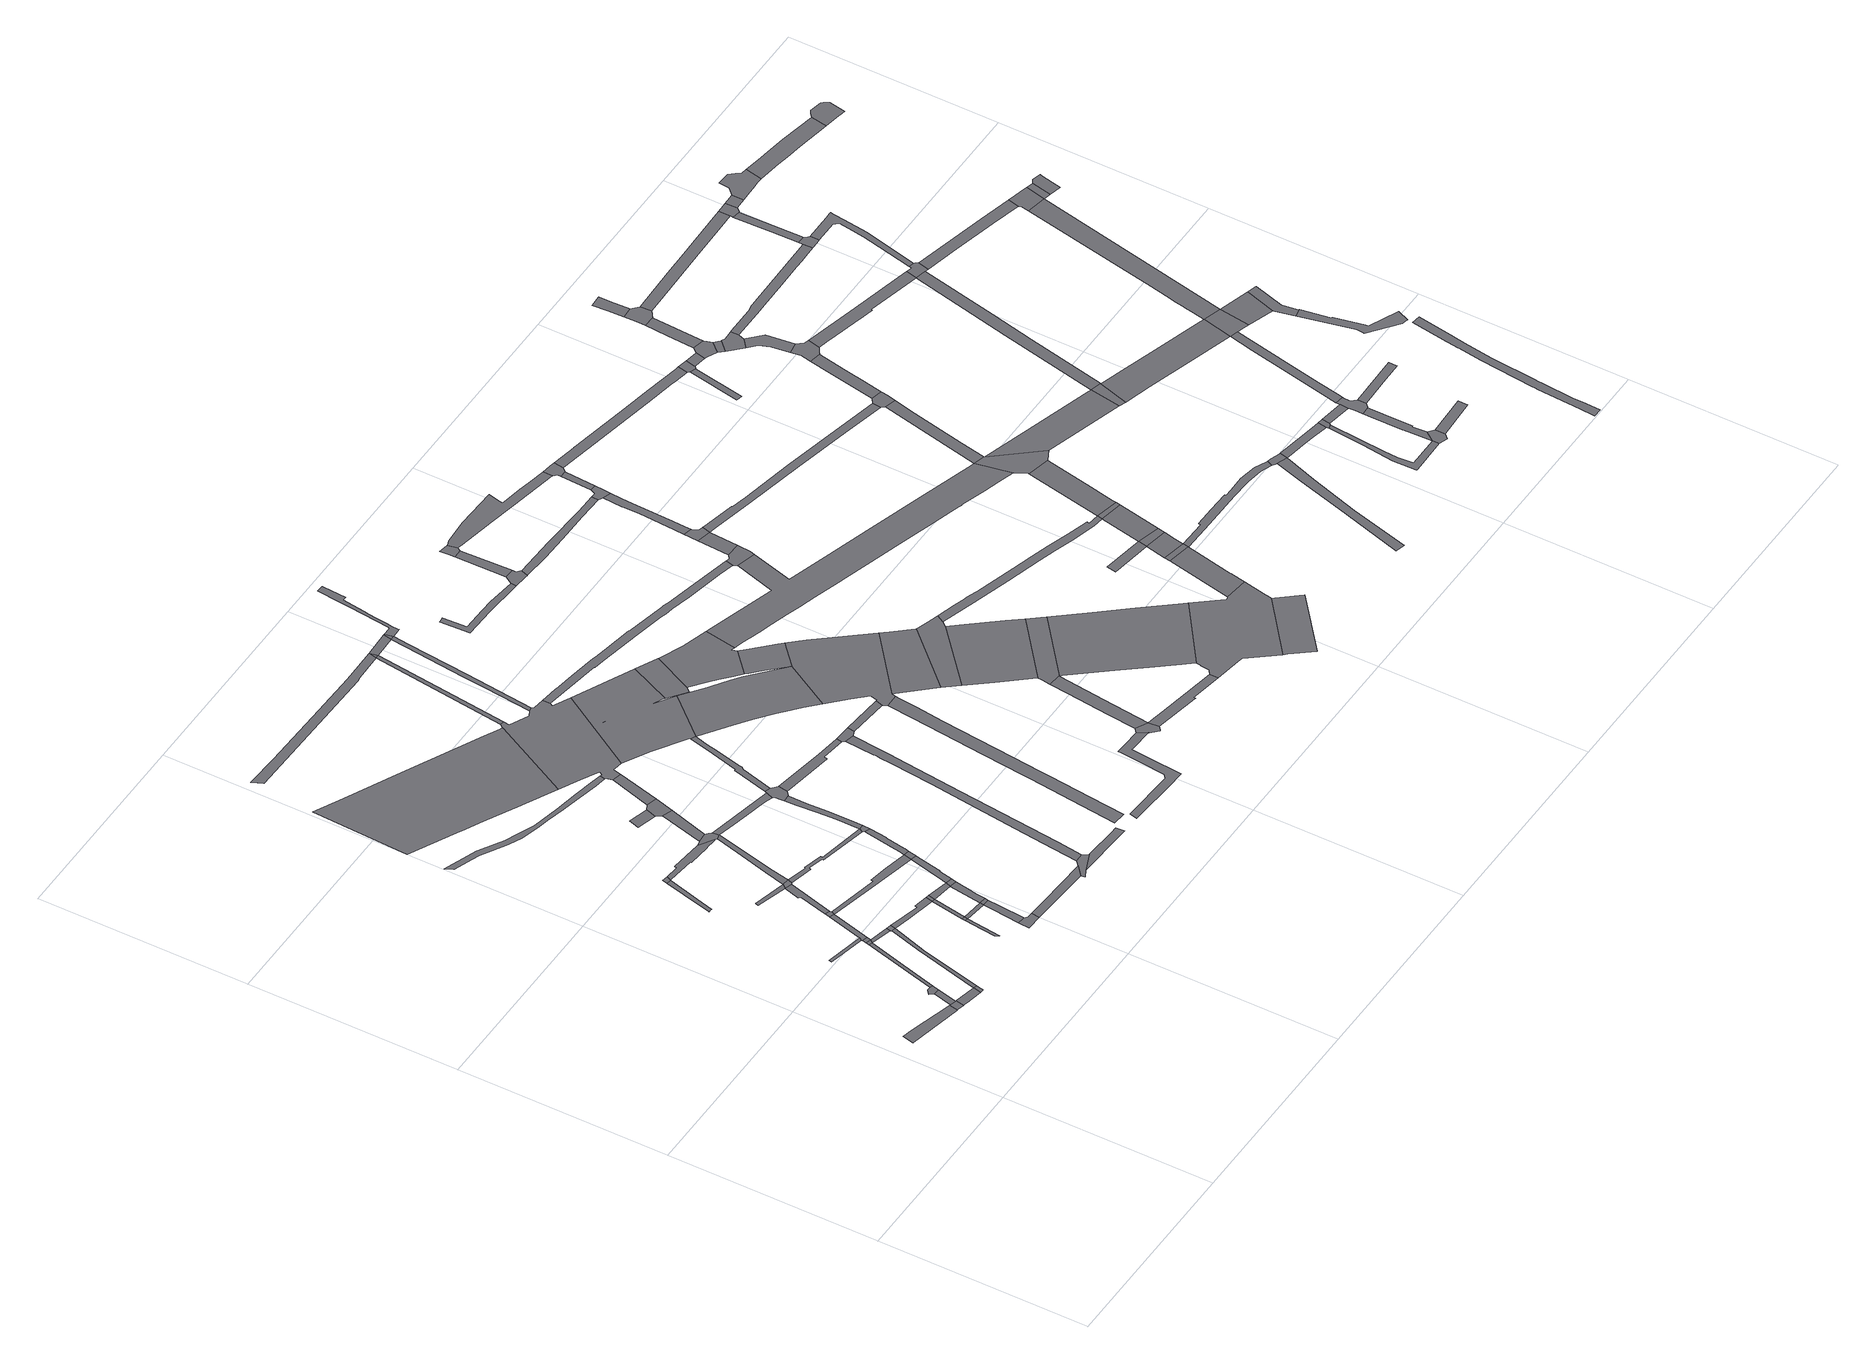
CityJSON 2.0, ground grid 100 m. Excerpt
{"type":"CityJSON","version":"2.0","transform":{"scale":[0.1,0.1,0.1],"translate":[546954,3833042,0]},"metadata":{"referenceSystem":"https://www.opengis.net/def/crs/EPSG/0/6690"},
"CityObjects":{
"road1":{"type":"Road","attributes":{"RoadStructureAttribute.sectionType":"1"},"geometry":[{"type":"MultiSurface","lod":"1","boundaries":[[[0,1,2,3,4,5,6]]]}]},
"road2":{"type":"Road","geometry":[{"type":"MultiSurface","lod":"1","boundaries":[[[6,5,7,8,9,10,11]]]}]},
"road3":{"type":"Road","attributes":{"RoadStructureAttribute.sectionType":"1"},"geometry":[{"type":"MultiSurface","lod":"1","boundaries":[[[12,13,11,10,14]]]}]},
"road4":{"type":"Road","geometry":[{"type":"MultiSurface","lod":"1","boundaries":[[[15,16,12,14,17,18]]]}]},
"road5":{"type":"Road","attributes":{"RoadStructureAttribute.sectionType":"1"},"geometry":[{"type":"MultiSurface","lod":"1","boundaries":[[[19,8,7,20,21,22,23]]]}]},
"road6":{"type":"Road","geometry":[{"type":"MultiSurface","lod":"1","boundaries":[[[23,22,24,25]]]}]},
"road7":{"type":"Road","attributes":{"RoadStructureAttribute.sectionType":"1"},"geometry":[{"type":"MultiSurface","lod":"1","boundaries":[[[26,27,18,17,28,29]]]}]},
"road8":{"type":"Road","geometry":[{"type":"MultiSurface","lod":"1","boundaries":[[[30,31,32,33,34]]]}]},
"road9":{"type":"Road","attributes":{"RoadStructureAttribute.sectionType":"1"},"geometry":[{"type":"MultiSurface","lod":"1","boundaries":[[[35,36,23,25,37,38]]]}]},
"road10":{"type":"Road","geometry":[{"type":"MultiSurface","lod":"1","boundaries":[[[39,26,29,40]]]}]},
"road11":{"type":"Road","geometry":[{"type":"MultiSurface","lod":"1","boundaries":[[[41,42,39,40,43]]]}]},
"road12":{"type":"Road","attributes":{"RoadStructureAttribute.sectionType":"1"},"geometry":[{"type":"MultiSurface","lod":"1","boundaries":[[[40,29,44,45]]]}]},
"road13":{"type":"Road","attributes":{"RoadStructureAttribute.sectionType":"1"},"geometry":[{"type":"MultiSurface","lod":"1","boundaries":[[[46,34,33,42,41,43,47,48]]]}]},
"road14":{"type":"Road","geometry":[{"type":"MultiSurface","lod":"1","boundaries":[[[49,50,51,52,53,54,55,56]]]}]},
"road15":{"type":"Road","geometry":[{"type":"MultiSurface","lod":"1","boundaries":[[[45,44,35,38,57]]]}]},
"road16":{"type":"Road","geometry":[{"type":"MultiSurface","lod":"1","boundaries":[[[58,46,48,59,60]]]}]},
"road17":{"type":"Road","geometry":[{"type":"MultiSurface","lod":"1","boundaries":[[[61,49,56,62]]]}]},
"road18":{"type":"Road","geometry":[{"type":"MultiSurface","lod":"1","boundaries":[[[63,64,65,66,67]]]}]},
"road19":{"type":"Road","attributes":{"RoadStructureAttribute.sectionType":"1"},"geometry":[{"type":"MultiSurface","lod":"1","boundaries":[[[66,68,69,58,60,70]]]}]},
"road20":{"type":"Road","geometry":[{"type":"MultiSurface","lod":"1","boundaries":[[[71,72,73,74,75,76]]]}]},
"road21":{"type":"Road","attributes":{"RoadStructureAttribute.sectionType":"1"},"geometry":[{"type":"MultiSurface","lod":"1","boundaries":[[[77,78,57,38,79,80,81]]]}]},
"road22":{"type":"Road","geometry":[{"type":"MultiSurface","lod":"1","boundaries":[[[82,71,76,83]]]}]},
"road23":{"type":"Road","geometry":[{"type":"MultiSurface","lod":"1","boundaries":[[[67,66,70,84,85]]]}]},
"road24":{"type":"Road","attributes":{"RoadStructureAttribute.sectionType":"1"},"geometry":[{"type":"MultiSurface","lod":"1","boundaries":[[[80,82,83,86,87]]]}]},
"road25":{"type":"Road","attributes":{"RoadStructureAttribute.sectionType":"1"},"geometry":[{"type":"MultiSurface","lod":"1","boundaries":[[[83,76,88,89]]]}]},
"road26":{"type":"Road","geometry":[{"type":"MultiSurface","lod":"1","boundaries":[[[90,91,92,93,94,95,96,97,98,99]]]}]},
"road27":{"type":"Road","attributes":{"RoadStructureAttribute.sectionType":"1"},"geometry":[{"type":"MultiSurface","lod":"1","boundaries":[[[100,101,62,56,102,103,104,105,106,107,108,109,110,111]]]}]},
"road28":{"type":"Road","attributes":{"RoadStructureAttribute.sectionType":"1"},"geometry":[{"type":"MultiSurface","lod":"1","boundaries":[[[88,112,113,90,99,114,115]]]}]},
"road29":{"type":"Road","geometry":[{"type":"MultiSurface","lod":"1","boundaries":[[[81,80,87,116]]]}]},
"road30":{"type":"Road","attributes":{"RoadStructureAttribute.sectionType":"1"},"geometry":[{"type":"MultiSurface","lod":"1","boundaries":[[[117,118,119,59,48,120,121,122]]]}]},
"road31":{"type":"Road","attributes":{"RoadStructureAttribute.sectionType":"1"},"geometry":[{"type":"MultiSurface","lod":"1","boundaries":[[[123,124,125,126,127,128,129,130,131,132,133,134,135,136,137,138,139,140,141,142,143,144]]]}]},
"road32":{"type":"Road","geometry":[{"type":"MultiSurface","lod":"1","boundaries":[[[89,88,115,145]]]}]},
"road33":{"type":"Road","attributes":{"RoadStructureAttribute.sectionType":"1"},"geometry":[{"type":"MultiSurface","lod":"1","boundaries":[[[146,147,148,149,150,151,67,85]]]}]},
"road34":{"type":"Road","attributes":{"RoadStructureAttribute.sectionType":"1"},"geometry":[{"type":"MultiSurface","lod":"1","boundaries":[[[116,87,152,153]]]}]},
"road35":{"type":"Road","attributes":{"RoadStructureAttribute.sectionType":"1"},"geometry":[{"type":"MultiSurface","lod":"1","boundaries":[[[152,89,145,154,155,156]]]}]},
"road36":{"type":"Road","geometry":[{"type":"MultiSurface","lod":"1","boundaries":[[[153,152,156,157]]]}]},
"road37":{"type":"Road","geometry":[{"type":"MultiSurface","lod":"1","boundaries":[[[158,159,160,161,111,110,162,163,149,148,164]]]}]},
"road38":{"type":"Road","attributes":{"RoadStructureAttribute.sectionType":"1"},"geometry":[{"type":"MultiSurface","lod":"1","boundaries":[[[165,166,167,168,85,84,169,170,171,172,173,174]]]}]},
"road39":{"type":"Road","geometry":[{"type":"MultiSurface","lod":"1","boundaries":[[[175,176,177,178,179,180,181,182,183,184,185,186,187,188,189]]]}]},
"road40":{"type":"Road","attributes":{"RoadStructureAttribute.sectionType":"1"},"geometry":[{"type":"MultiSurface","lod":"1","boundaries":[[[190,94,93,191,192,193,194]]]}]},
"road41":{"type":"Road","attributes":{"RoadStructureAttribute.sectionType":"1"},"geometry":[{"type":"MultiSurface","lod":"1","boundaries":[[[121,195,196,197,153,157,198,199,200,201]]]}]},
"road42":{"type":"Road","geometry":[{"type":"MultiSurface","lod":"1","boundaries":[[[202,203,204,205,206]]]}]},
"road43":{"type":"Road","attributes":{"RoadStructureAttribute.sectionType":"1"},"geometry":[{"type":"MultiSurface","lod":"1","boundaries":[[[207,160,159,208]]]}]},
"road44":{"type":"Road","geometry":[{"type":"MultiSurface","lod":"1","boundaries":[[[122,121,201,209]]]}]},
"road45":{"type":"Road","geometry":[{"type":"MultiSurface","lod":"1","boundaries":[[[210,206,205,207,208,211]]]}]},
"road46":{"type":"Road","attributes":{"RoadStructureAttribute.sectionType":"1"},"geometry":[{"type":"MultiSurface","lod":"1","boundaries":[[[212,213,214,215,216,122,209,217,218,219,220,221]]]}]},
"road47":{"type":"Road","attributes":{"RoadStructureAttribute.sectionType":"1"},"geometry":[{"type":"MultiSurface","lod":"1","boundaries":[[[222,164,148,223,224,225,226,227,228]]]}]},
"road48":{"type":"Road","geometry":[{"type":"MultiSurface","lod":"1","boundaries":[[[229,210,211,230,231]]]}]},
"road49":{"type":"Road","geometry":[{"type":"MultiSurface","lod":"1","boundaries":[[[232,233,174,173,212,221]]]}]},
"road50":{"type":"Road","geometry":[{"type":"MultiSurface","lod":"1","boundaries":[[[234,235,194,193,236,237,238,239]]]}]},
"road51":{"type":"Road","attributes":{"RoadStructureAttribute.sectionType":"1"},"geometry":[{"type":"MultiSurface","lod":"1","boundaries":[[[240,241,242,243,244,245,246,247,248,249,233,232]]]}]},
"road52":{"type":"Road","attributes":{"RoadStructureAttribute.sectionType":"1"},"geometry":[{"type":"MultiSurface","lod":"1","boundaries":[[[250,251,252,253,254,255,256,257,258,259,260,261,262]]]}]},
"road53":{"type":"Road","attributes":{"RoadStructureAttribute.sectionType":"1"},"geometry":[{"type":"MultiSurface","lod":"1","boundaries":[[[263,264,239,238,265,266,267]]]}]},
"road54":{"type":"Road","geometry":[{"type":"MultiSurface","lod":"1","boundaries":[[[268,228,227,269,270,245,244,271,272,273]]]}]},
"road55":{"type":"Road","geometry":[{"type":"MultiSurface","lod":"1","boundaries":[[[274,189,188,275,276,277,144,143,278,229,231,279,280,281,282,283,284,285,286,287,288,289,290,291,292,293,294]]]}]},
"road56":{"type":"Road","attributes":{"RoadStructureAttribute.sectionType":"1"},"geometry":[{"type":"MultiSurface","lod":"1","boundaries":[[[295,296,297,298,299,268,273,300,301,302,303,304,305]]]}]},
"road57":{"type":"Road","attributes":{"RoadStructureAttribute.sectionType":"1"},"geometry":[{"type":"MultiSurface","lod":"1","boundaries":[[[306,307,308,309,310,311,312,313,314,315,316,235,234,317,318,319,320,321,322,323]]]}]},
"road58":{"type":"Road","attributes":{"RoadStructureAttribute.sectionType":"1"},"geometry":[{"type":"MultiSurface","lod":"1","boundaries":[[[324,272,271,325,326,327,328]]]}]},
"road59":{"type":"Road","attributes":{"RoadStructureAttribute.sectionType":"1"},"geometry":[{"type":"MultiSurface","lod":"1","boundaries":[[[329,261,274,294]]]}]},
"road60":{"type":"Road","geometry":[{"type":"MultiSurface","lod":"1","boundaries":[[[330,331,295,305,332,333,334,335,336,283,282],[337,338,339]]]}]},
"road61":{"type":"Road","attributes":{"RoadStructureAttribute.sectionType":"1"},"geometry":[{"type":"MultiSurface","lod":"1","boundaries":[[[340,341,342,343,344,345,346,347,291,290]]]}]},
"road62":{"type":"Road","geometry":[{"type":"MultiSurface","lod":"1","boundaries":[[[262,261,329]]]}]},
"road63":{"type":"Road","geometry":[{"type":"MultiSurface","lod":"1","boundaries":[[[328,327,348,349,306,323,350,351,352]]]}]},
"road64":{"type":"Road","attributes":{"RoadStructureAttribute.sectionType":"1"},"geometry":[{"type":"MultiSurface","lod":"1","boundaries":[[[353,354,355,356,357,358,359,360,361,362,363,364,365,366,367,368,369,370,371]]]}]},
"road65":{"type":"Road","attributes":{"RoadStructureAttribute.sectionType":"1"},"geometry":[{"type":"MultiSurface","lod":"1","boundaries":[[[372,262,329,344]]]}]},
"road66":{"type":"Road","attributes":{"RoadStructureAttribute.sectionType":"1"},"geometry":[{"type":"MultiSurface","lod":"1","boundaries":[[[373,374,375,376,377,378,379,380,381,382,383,384,385,386,387,388,389,390,391,392,393,394]]]}]},
"road67":{"type":"Road","geometry":[{"type":"MultiSurface","lod":"1","boundaries":[[[395,396,397,398,399,400,401,332,305,402,403,404,405,406,407,408,409,410]]]}]},
"road68":{"type":"Road","geometry":[{"type":"MultiSurface","lod":"1","boundaries":[[[411,372,344,343]]]}]},
"road69":{"type":"Road","geometry":[{"type":"MultiSurface","lod":"1","boundaries":[[[352,351,412,413]]]}]},
"road70":{"type":"Road","attributes":{"RoadStructureAttribute.sectionType":"1"},"geometry":[{"type":"MultiSurface","lod":"1","boundaries":[[[336,335,414,415,416]]]}]},
"road71":{"type":"Road","attributes":{"RoadStructureAttribute.sectionType":"1"},"geometry":[{"type":"MultiSurface","lod":"1","boundaries":[[[417,418,419,420,421,422,411,343,423,424,425,426,427,428,429,430,431,432,433,434,435,436,437]]]}]},
"road72":{"type":"Road","geometry":[{"type":"MultiSurface","lod":"1","boundaries":[[[438,439,416,415,440,441,442,443,444,445,446,447]]]}]},
"road73":{"type":"Road","geometry":[{"type":"MultiSurface","lod":"1","boundaries":[[[448,394,393,449,450,451,452,453]]]}]},
"road74":{"type":"Road","attributes":{"RoadStructureAttribute.sectionType":"1"},"geometry":[{"type":"MultiSurface","lod":"1","boundaries":[[[454,455,444,443,456,457,458,459,460,461,462,463,464,465]]]}]},
"road75":{"type":"Road","attributes":{"RoadStructureAttribute.sectionType":"1"},"geometry":[{"type":"MultiSurface","lod":"1","boundaries":[[[466,467,468,469,470,471,472,473,474,475,476,477,478,479,480,481,287,286,482,483,484,485,486,487,488,489,490,491,492]]]}]},
"road76":{"type":"Road","attributes":{"RoadStructureAttribute.sectionType":"1"},"geometry":[{"type":"MultiSurface","lod":"1","boundaries":[[[493,494,495,496,497,498,499,500,501,502]]]}]},
"road77":{"type":"Road","geometry":[{"type":"MultiSurface","lod":"1","boundaries":[[[503,504,465,464,463,462,505,410,409,506,507,508,509,510,413,412,511,512,362,361,513,514]]]}]},
"road78":{"type":"Road","attributes":{"RoadStructureAttribute.sectionType":"1"},"geometry":[{"type":"MultiSurface","lod":"1","boundaries":[[[515,516,517,448,453,518,519,520]]]}]},
"road79":{"type":"Road","attributes":{"RoadStructureAttribute.sectionType":"1"},"geometry":[{"type":"MultiSurface","lod":"1","boundaries":[[[521,514,513,522,523,524]]]}]},
"road80":{"type":"Road","attributes":{"RoadStructureAttribute.sectionType":"1"},"geometry":[{"type":"MultiSurface","lod":"1","boundaries":[[[525,526,527,528,453,452,529,530,531,532,533,534]]]}]},
"road81":{"type":"Road","geometry":[{"type":"MultiSurface","lod":"1","boundaries":[[[535,536,524,523,537,538,539,540,541,542]]]}]},
"road82":{"type":"Road","geometry":[{"type":"MultiSurface","lod":"1","boundaries":[[[543,544,502,501,545,546,547,548,549,550,551,552,553]]]}]},
"road83":{"type":"Road","attributes":{"RoadStructureAttribute.sectionType":"1"},"geometry":[{"type":"MultiSurface","lod":"1","boundaries":[[[554,555,538,537,556,557,558]]]}]},
"road84":{"type":"Road","attributes":{"RoadStructureAttribute.sectionType":"1"},"geometry":[{"type":"MultiSurface","lod":"1","boundaries":[[[559,560,543,553]]]}]},
"road85":{"type":"Road","geometry":[{"type":"MultiSurface","lod":"1","boundaries":[[[561,562,563,560,559,564,565]]]}]},
"road86":{"type":"Road","geometry":[{"type":"MultiSurface","lod":"1","boundaries":[[[558,557,566,515,520,567]]]}]},
"road87":{"type":"Road","geometry":[{"type":"MultiSurface","lod":"1","boundaries":[[[568,569,570,571,567,520,572,573,574,575,576,577,578,579]]]}]},
"road88":{"type":"Road","attributes":{"RoadStructureAttribute.sectionType":"1"},"geometry":[{"type":"MultiSurface","lod":"1","boundaries":[[[580,581,550,549,582,583,584,585,586]]]}]},
"road89":{"type":"Road","geometry":[{"type":"MultiSurface","lod":"1","boundaries":[[[587,588,492,491,589,590,591,592]]]}]},
"road90":{"type":"Road","attributes":{"RoadStructureAttribute.sectionType":"1"},"geometry":[{"type":"MultiSurface","lod":"1","boundaries":[[[593,594,595,596,597,598,599,600,601,602,565,564,603,604,605,606,607,608,609]]]}]},
"road91":{"type":"Road","attributes":{"RoadStructureAttribute.sectionType":"1"},"geometry":[{"type":"MultiSurface","lod":"1","boundaries":[[[610,587,592,611]]]}]},
"road92":{"type":"Road","geometry":[{"type":"MultiSurface","lod":"1","boundaries":[[[612,613,614,579,578,615,616,617,534,533,618,619,620,621,622,623,624,625]]]}]},
"road93":{"type":"Road","geometry":[{"type":"MultiSurface","lod":"1","boundaries":[[[626,627,610,611,628,629,630,631]]]}]},
"road94":{"type":"Road","attributes":{"RoadStructureAttribute.sectionType":"1"},"geometry":[{"type":"MultiSurface","lod":"1","boundaries":[[[589,632,633,634,447,446,635,636,637,638,639,640,641,642,643,644,645,646,647,648,649,650,651,652,653,654,655,656,657,658,659,660,661,662,590]]]}]},
"road95":{"type":"Road","attributes":{"RoadStructureAttribute.sectionType":"1"},"geometry":[{"type":"MultiSurface","lod":"1","boundaries":[[[663,621,620,664,665,666]]]}]},
"road96":{"type":"Road","attributes":{"RoadStructureAttribute.sectionType":"1"},"geometry":[{"type":"MultiSurface","lod":"1","boundaries":[[[667,668,669,670,671,672,626,631,673,674,675,676,677]]]}]},
"road97":{"type":"Road","attributes":{"RoadStructureAttribute.sectionType":"1"},"geometry":[{"type":"MultiSurface","lod":"1","boundaries":[[[678,679,680,681,682,683,684,685,686,687,688,542,541,689,690,691,692,693,694,695,696]]]}]},
"road98":{"type":"Road","geometry":[{"type":"MultiSurface","lod":"1","boundaries":[[[697,698,699,700,586,585,667,677,701,702]]]}]},
"road99":{"type":"Road","attributes":{"RoadStructureAttribute.sectionType":"1"},"geometry":[{"type":"MultiSurface","lod":"1","boundaries":[[[703,697,702,704]]]}]},
"road100":{"type":"Road","geometry":[{"type":"MultiSurface","lod":"1","boundaries":[[[705,609,608,706,707,703,704,708,709,710]]]}]},
"road101":{"type":"Road","attributes":{"RoadStructureAttribute.sectionType":"1"},"geometry":[{"type":"MultiSurface","lod":"1","boundaries":[[[711,625,624,712,713,714,715,716]]]}]},
"road102":{"type":"Road","geometry":[{"type":"MultiSurface","lod":"1","boundaries":[[[717,718,719,720]]]}]},
"road103":{"type":"Road","geometry":[{"type":"MultiSurface","lod":"1","boundaries":[[[721,711,716,722,723]]]}]},
"road104":{"type":"Road","attributes":{"RoadStructureAttribute.sectionType":"1"},"geometry":[{"type":"MultiSurface","lod":"1","boundaries":[[[719,721,723,724,725,726]]]}]},
"road105":{"type":"Road","geometry":[{"type":"MultiSurface","lod":"1","boundaries":[[[720,719,726,727]]]}]},
"road106":{"type":"Road","attributes":{"RoadStructureAttribute.sectionType":"1"},"geometry":[{"type":"MultiSurface","lod":"1","boundaries":[[[728,729,730,731,732,733,628,611,734,735,736,737,738,739,740]]]}]},
"road107":{"type":"Road","attributes":{"RoadStructureAttribute.sectionType":"1"},"geometry":[{"type":"MultiSurface","lod":"1","boundaries":[[[695,720,727,741,742]]]}]},
"road108":{"type":"Road","geometry":[{"type":"MultiSurface","lod":"1","boundaries":[[[696,695,742,743]]]}]},
"road109":{"type":"Road","attributes":{"RoadStructureAttribute.sectionType":"1"},"geometry":[{"type":"MultiSurface","lod":"1","boundaries":[[[744,745,746,747,748,749,710,709,750,751,752,753,754,755,756,757]]]}]},
"road110":{"type":"Road","attributes":{"RoadStructureAttribute.sectionType":"1"},"geometry":[{"type":"MultiSurface","lod":"1","boundaries":[[[758,696,743,759,760,761]]]}]},
"road111":{"type":"Road","attributes":{"RoadStructureAttribute.sectionType":"1"},"geometry":[{"type":"MultiSurface","lod":"1","boundaries":[[[762,763,764,765,766,767,768,769,723,722,770,771,772,773,774,775,776]]]}]},
"road112":{"type":"Road","geometry":[{"type":"MultiSurface","lod":"1","boundaries":[[[657,656,777,758,761,778,779,780,781]]]}]},
"road113":{"type":"Road","attributes":{"RoadStructureAttribute.sectionType":"1"},"geometry":[{"type":"MultiSurface","lod":"1","boundaries":[[[782,783,784,785,786,787,788,789,790]]]}]},
"road114":{"type":"Road","attributes":{"RoadStructureAttribute.sectionType":"1"},"geometry":[{"type":"MultiSurface","lod":"1","boundaries":[[[791,657,781,792,793,794,795,796,797]]]}]},
"road115":{"type":"Road","attributes":{"RoadStructureAttribute.sectionType":"1"},"geometry":[{"type":"MultiSurface","lod":"1","boundaries":[[[798,799,800,801,802]]]}]},
"road116":{"type":"Road","geometry":[{"type":"MultiSurface","lod":"1","boundaries":[[[757,756,803,798,802,804,805,806]]]}]},
"road117":{"type":"Road","geometry":[{"type":"MultiSurface","lod":"1","boundaries":[[[807,740,739,808,791,797,809,810]]]}]},
"road118":{"type":"Road","attributes":{"RoadStructureAttribute.sectionType":"1"},"geometry":[{"type":"MultiSurface","lod":"1","boundaries":[[[811,812,813,814,780,779,815,816,817]]]}]},
"road119":{"type":"Road","geometry":[{"type":"MultiSurface","lod":"1","boundaries":[[[818,819,820,776,775,821,782,790,822]]]}]},
"road120":{"type":"Road","attributes":{"RoadStructureAttribute.sectionType":"1"},"geometry":[{"type":"MultiSurface","lod":"1","boundaries":[[[806,805,823,824,825]]]}]},
"road121":{"type":"Road","attributes":{"RoadStructureAttribute.sectionType":"1"},"geometry":[{"type":"MultiSurface","lod":"1","boundaries":[[[826,827,807,810,828,829,830]]]}]},
"road122":{"type":"Road","geometry":[{"type":"MultiSurface","lod":"1","boundaries":[[[831,825,824,832,833,834,835,836]]]}]},
"road123":{"type":"Road","attributes":{"RoadStructureAttribute.sectionType":"1"},"geometry":[{"type":"MultiSurface","lod":"1","boundaries":[[[834,833,837,838]]]}]},
"road124":{"type":"Road","geometry":[{"type":"MultiSurface","lod":"1","boundaries":[[[839,840,838,837,841,842,843,844,845]]]}]},
"road125":{"type":"Road","attributes":{"RoadStructureAttribute.sectionType":"1"},"geometry":[{"type":"MultiSurface","lod":"1","boundaries":[[[846,847,831,836,848]]]}]},
"road126":{"type":"Road","attributes":{"RoadStructureAttribute.sectionType":"1"},"geometry":[{"type":"MultiSurface","lod":"1","boundaries":[[[849,850,851,822,790,852,853,854,855,856,857]]]}]},
"road127":{"type":"Road","attributes":{"RoadStructureAttribute.sectionType":"1"},"geometry":[{"type":"MultiSurface","lod":"1","boundaries":[[[858,842,841,859,860,861,862]]]}]},
"road128":{"type":"Road","geometry":[{"type":"MultiSurface","lod":"1","boundaries":[[[863,862,861,864,826,830,865,866,867,868]]]}]},
"road129":{"type":"Road","geometry":[{"type":"MultiSurface","lod":"1","boundaries":[[[869,870,871,846,848,872,873,874,875]]]}]},
"road130":{"type":"Road","geometry":[{"type":"MultiSurface","lod":"1","boundaries":[[[817,816,876,877,878]]]}]},
"road131":{"type":"Road","attributes":{"RoadStructureAttribute.sectionType":"1"},"geometry":[{"type":"MultiSurface","lod":"1","boundaries":[[[879,880,881,882,870,869]]]}]},
"road132":{"type":"Road","attributes":{"RoadStructureAttribute.sectionType":"1"},"geometry":[{"type":"MultiSurface","lod":"1","boundaries":[[[883,884,885,886,887,888,889,890,891,892,893,894,895]]]}]},
"road133":{"type":"Road","geometry":[{"type":"MultiSurface","lod":"1","boundaries":[[[857,856,888,887,896,897]]]}]},
"road134":{"type":"Road","geometry":[{"type":"MultiSurface","lod":"1","boundaries":[[[898,895,894,899,900,901]]]}]},
"road135":{"type":"Road","attributes":{"RoadStructureAttribute.sectionType":"1"},"geometry":[{"type":"MultiSurface","lod":"1","boundaries":[[[897,896,902,903]]]}]},
"road136":{"type":"Road","attributes":{"RoadStructureAttribute.sectionType":"1"},"geometry":[{"type":"MultiSurface","lod":"1","boundaries":[[[904,905,906,907,908,895,898,909,910,911,912,913,914]]]}]},
"road137":{"type":"Road","geometry":[{"type":"MultiSurface","lod":"1","boundaries":[[[915,916,917,903,902,918,919,920,921,904,914,922,923,924,925,926,927,928]]]}]},
"road138":{"type":"Road","geometry":[{"type":"MultiSurface","lod":"1","boundaries":[[[929,930,901,900]]]}]},
"road139":{"type":"Road","attributes":{"RoadStructureAttribute.sectionType":"1"},"geometry":[{"type":"MultiSurface","lod":"1","boundaries":[[[931,868,867,932,933,934,935,936,937,938,939]]]}]},
"road140":{"type":"Road","attributes":{"RoadStructureAttribute.sectionType":"1"},"geometry":[{"type":"MultiSurface","lod":"1","boundaries":[[[940,941,942,877,876,943,944,945,946]]]}]},
"road141":{"type":"Road","attributes":{"RoadStructureAttribute.sectionType":"1"},"geometry":[{"type":"MultiSurface","lod":"1","boundaries":[[[938,947,817,878,948,949,950]]]}]},
"road142":{"type":"Road","attributes":{"RoadStructureAttribute.sectionType":"1"},"geometry":[{"type":"MultiSurface","lod":"1","boundaries":[[[951,952,953,954,955,956,845,844,957,958,959,960,961,962,963,964]]]}]},
"road143":{"type":"Road","attributes":{"RoadStructureAttribute.sectionType":"1"},"geometry":[{"type":"MultiSurface","lod":"1","boundaries":[[[965,966,967,968,924,923]]]}]},
"road144":{"type":"Road","attributes":{"RoadStructureAttribute.sectionType":"1"},"geometry":[{"type":"MultiSurface","lod":"1","boundaries":[[[969,970,971,972,915,928,973,974,975,976]]]}]},
"road145":{"type":"Road","attributes":{"RoadStructureAttribute.sectionType":"1"},"geometry":[{"type":"MultiSurface","lod":"1","boundaries":[[[977,978,979,980,981,875,874,982,983,984,985]]]}]},
"road146":{"type":"Road","geometry":[{"type":"MultiSurface","lod":"1","boundaries":[[[986,987,988,939,938,950,989,990,991,992]]]}]},
"road147":{"type":"Road","geometry":[{"type":"MultiSurface","lod":"1","boundaries":[[[946,945,969,976,993,994,995]]]}]},
"road148":{"type":"Road","attributes":{"RoadStructureAttribute.sectionType":"1"},"geometry":[{"type":"MultiSurface","lod":"1","boundaries":[[[996,997,998,999,1000,1001,1002,1003,1004,1005,1006,1007,1008,1009,1010,1011,1012,1013,1014,1015]]]}]},
"road149":{"type":"Road","geometry":[{"type":"MultiSurface","lod":"1","boundaries":[[[1016,951,964,1017,1018,1019,1020,1021]]]}]},
"road150":{"type":"Road","attributes":{"RoadStructureAttribute.sectionType":"1"},"geometry":[{"type":"MultiSurface","lod":"1","boundaries":[[[1022,1023,1016,1021,1024]]]}]},
"road151":{"type":"Road","attributes":{"RoadStructureAttribute.sectionType":"1"},"geometry":[{"type":"MultiSurface","lod":"1","boundaries":[[[1025,1026,1027,1028,1029,1030,1031,1032,1033,1019,1018,1034,1035,1036,1037,1038,1039,986,992]]]}]},
"road152":{"type":"Road","attributes":{"RoadStructureAttribute.sectionType":"1"},"geometry":[{"type":"MultiSurface","lod":"1","boundaries":[[[995,994,1040,1041]]]}]},
"road153":{"type":"Road","geometry":[{"type":"MultiSurface","lod":"1","boundaries":[[[1042,977,985,1043,1022,1024,1044,1045,1046]]]}]},
"road154":{"type":"Road","geometry":[{"type":"MultiSurface","lod":"1","boundaries":[[[1041,1040,1047,1048,1049,1050,1051,1052]]]}]},
"road155":{"type":"Road","attributes":{"RoadStructureAttribute.sectionType":"1"},"geometry":[{"type":"MultiSurface","lod":"1","boundaries":[[[1053,1054,1055,1056,1057,1049,1048,1058,1059,1060,1061,1062,1063,1064,1065,1066]]]}]},
"road156":{"type":"Road","attributes":{"RoadStructureAttribute.sectionType":"1"},"geometry":[{"type":"MultiSurface","lod":"1","boundaries":[[[1067,1068,1042,1046,1069]]]}]},
"road157":{"type":"Road","attributes":{"RoadStructureAttribute.sectionType":"1"},"geometry":[{"type":"MultiSurface","lod":"1","boundaries":[[[1070,990,989,1071,1072,1073,1074]]]}]},
"road158":{"type":"Road","attributes":{"RoadStructureAttribute.sectionType":"1"},"geometry":[{"type":"MultiSurface","lod":"1","boundaries":[[[1075,1076,1077,1078,1079,1080,1081,946,995,1082]]]}]},
"road159":{"type":"Road","geometry":[{"type":"MultiSurface","lod":"1","boundaries":[[[1083,1084,1067,1069,1085,1086,1087,1088,1089,1090,1091,1092,1093,1094]]]}]},
"road160":{"type":"Road","geometry":[{"type":"MultiSurface","lod":"1","boundaries":[[[1074,1073,1095,1075,1082,1096]]]}]},
"road161":{"type":"Road","attributes":{"RoadStructureAttribute.sectionType":"1"},"geometry":[{"type":"MultiSurface","lod":"1","boundaries":[[[1096,1082,1097,1098]]]}]},
"road162":{"type":"Road","attributes":{"RoadStructureAttribute.sectionType":"1"},"geometry":[{"type":"MultiSurface","lod":"1","boundaries":[[[1099,1100,1101,1090,1089,1102,1103,1104,1105,1106,1107]]]}]},
"road163":{"type":"Road","geometry":[{"type":"MultiSurface","lod":"1","boundaries":[[[1108,1098,1097,1109,1110,1111]]]}]},
"road164":{"type":"Road","geometry":[{"type":"MultiSurface","lod":"1","boundaries":[[[1112,1113,1107,1106,1114,1115,1116,1117,1118,1119]]]}]}
},
"vertices":[
[158,524,0],[108,537,0],[94,481,0],[98,481,0],[354,428,0],[356,428,0],[362,469,0],
[392,420,0],[401,459,0],[397,460,0],[395,460,0],[368,467,0],
[391,557,0],[369,474,0],[419,555,0],
[396,594,0],[375,576,0],[428,589,0],[416,592,0],
[406,458,0],[398,419,0],[416,415,0],[495,400,0],[503,437,0],
[512,397,0],[519,433,0],
[506,936,0],[502,920,0],[479,773,0],[522,933,0],
[341,1029,0],[340,1022,0],[339,1016,0],[512,978,0],[522,991,0],
[625,899,0],[582,748,0],[592,729,0],[645,897,0],
[510,954,0],[535,948,0],
[536,967,0],[514,973,0],[540,966,0],
[622,906,0],[627,925,0],
[566,1160,0],[544,984,0],[590,1154,0],
[400,1835,0],[374,1739,0],[341,1602,0],[341,1601,0],[350,1600,0],[358,1599,0],[382,1684,0],[422,1833,0],
[651,920,0],
[572,1186,0],[597,1169,0],[595,1179,0],
[405,1860,0],[431,1855,0],
[480,1463,0],[477,1455,0],[475,1447,0],[620,1406,0],[635,1424,0],
[598,1329,0],[608,1321,0],[653,1394,0],
[832,674,0],[830,664,0],[828,641,0],[814,524,0],[826,506,0],[845,671,0],
[803,896,0],[798,883,0],[723,878,0],[861,849,0],[868,882,0],
[834,690,0],[851,687,0],
[663,1399,0],[669,1420,0],
[876,842,0],[877,847,0],
[951,658,0],[953,674,0],
[933,479,0],[932,469,0],[929,427,0],[1004,424,0],[1007,463,0],[993,463,0],[981,464,0],[975,470,0],[971,474,0],[969,476,0],
[501,1860,0],[499,1849,0],[427,1832,0],[559,1818,0],[558,1814,0],[661,1804,0],[671,1804,0],[682,1803,0],[696,1801,0],[716,1801,0],[725,1801,0],[657,1843,0],
[950,652,0],[945,607,0],[981,608,0],[985,655,0],
[884,878,0],
[933,1112,0],[843,1129,0],[840,1116,0],[808,1103,0],[1032,1050,0],[1042,1090,0],
[756,2411,0],[669,2430,0],[552,2449,0],[420,2479,0],[341,2512,0],[281,2536,0],[189,2590,0],[167,2603,0],[7,2663,0],[25,2627,0],[114,2593,0],[150,2579,0],[197,2551,0],[266,2511,0],[330,2482,0],[412,2460,0],[471,2447,0],[562,2426,0],[658,2403,0],[751,2384,0],[804,2374,0],[810,2400,0],
[987,671,0],
[691,1527,0],[706,1586,0],[756,1801,0],[734,1795,0],[705,1685,0],[661,1522,0],
[976,832,0],[987,856,0],
[991,717,0],[998,752,0],[1012,824,0],
[1017,849,0],
[742,1841,0],[729,1853,0],[682,1850,0],[668,1846,0],[727,1801,0],[730,1799,0],[752,1831,0],
[858,1369,0],[860,1379,0],[768,1400,0],[764,1396,0],[770,1373,0],[775,1383,0],[845,1366,0],[846,1356,0],[1071,1306,0],[1081,1324,0],
[847,2893,0],[845,2894,0],[774,2929,0],[412,3107,0],[158,3231,0],[23,3298,0],[4,2837,0],[218,2730,0],[239,2719,0],[333,2671,0],[455,2608,0],[463,2603,0],[610,2529,0],[654,2506,0],[853,2890,0],
[1099,458,0],[1012,423,0],[1097,418,0],[1304,406,0],[1350,445,0],
[1032,1046,0],[1016,977,0],[999,905,0],[1031,915,0],[1035,914,0],[1056,1019,0],[1061,1043,0],
[641,2157,0],[634,2135,0],[627,2109,0],[719,2083,0],[733,2131,0],
[736,2057,0],[785,2041,0],
[1070,1084,0],
[760,2146,0],[809,2133,0],
[1080,1299,0],[1079,1292,0],[1067,1224,0],[1052,1141,0],[1047,1113,0],[1075,1108,0],[1076,1110,0],[1090,1205,0],[1093,1205,0],[1103,1289,0],
[757,1830,0],[843,1781,0],[947,1758,0],[983,1750,0],[1022,1739,0],[1058,1729,0],[1073,1762,0],
[817,2342,0],[819,2169,0],[861,2333,0],
[1107,1327,0],[1082,1324,0],
[1414,467,0],[1372,464,0],[1304,404,0],[1308,386,0],[1343,404,0],[1430,441,0],
[1107,1372,0],[1107,1442,0],[1105,1490,0],[1101,1592,0],[1101,1677,0],[1068,1675,0],[1072,1619,0],[1077,1525,0],[1083,1435,0],[1082,1326,0],
[801,3585,0],[798,3585,0],[781,3585,0],[559,3590,0],[214,3599,0],[48,3608,0],[45,3608,0],[68,3556,0],[575,3546,0],[788,3540,0],[811,3544,0],[947,3548,0],[956,3587,0],
[1592,430,0],[1441,440,0],[1590,390,0],[1625,388,0],[1623,428,0],
[1076,1772,0],[1066,1721,0],[1068,1688,0],[1123,1696,0],[1130,1740,0],[1104,1764,0],
[867,2906,0],[749,2457,0],[830,2414,0],[821,2397,0],[811,2373,0],[871,2371,0],[872,2371,0],[881,2370,0],[920,2364,0],[1151,2743,0],[1069,2783,0],[1077,2795,0],[1078,2796,0],[1080,2833,0],[1025,2840,0],[1019,2848,0],[1017,2850,0],[997,2846,0],[970,2833,0],[882,2876,0],[885,2904,0],
[1191,2196,0],[1159,2070,0],[1128,1947,0],[1128,1944,0],[1122,1944,0],[1143,1917,0],[1154,1931,0],[1156,1940,0],[1184,2066,0],[1196,2123,0],[1214,2184,0],
[1503,1643,0],[1492,1503,0],[1492,1500,0],[1492,1490,0],[1489,1469,0],[1484,1416,0],[1462,1212,0],[1437,1019,0],[1427,937,0],[1409,782,0],[1386,582,0],[1428,590,0],[1477,1014,0],[1486,1088,0],[1524,1416,0],[1527,1443,0],[1532,1499,0],[1545,1633,0],
[1382,1698,0],[1375,1654,0],[1378,1671,0],[1492,1655,0],[1497,1683,0],
[965,3549,0],
[1038,2300,0],[1192,2200,0],[1383,2376,0],[1284,2439,0],[1332,2417,0],[1345,2408,0],[1432,2606,0],[1092,2554,0],[1102,2550,0],[1102,2549,0],
[1042,3070,0],[1054,3182,0],[1087,3476,0],[1096,3553,0],[1076,3552,0],[1067,3478,0],[1034,3184,0],[1022,3072,0],
[1498,1648,0],[1499,1647,0],[1562,1640,0],[1570,1643,0],[1575,1676,0],
[1727,615,0],[1750,816,0],[1756,873,0],[1770,1004,0],[1791,1184,0],[1811,1366,0],[1826,1501,0],[1836,1586,0],[1839,1605,0],[1777,1603,0],[1776,1600,0],[1763,1482,0],[1746,1329,0],[1722,1117,0],[1700,917,0],[1696,878,0],[1665,614,0],[1646,447,0],[1708,442,0],
[1082,3591,0],
[2072,652,0],[2040,654,0],[2022,655,0],[2021,637,0],[2019,618,0],[2012,541,0],[2001,423,0],[1980,406,0],[1978,406,0],[1726,421,0],[1715,383,0],[1985,367,0],[1998,366,0],[2016,365,0],[2037,364,0],[2052,538,0],[2059,613,0],[2069,612,0],[2180,605,0],[2182,605,0],[2182,604,0],[2153,648,0],
[1753,2082,0],[1713,2118,0],[1622,2200,0],[1604,2216,0],[1580,2233,0],[1473,2307,0],[1472,2308,0],[1221,2180,0],[1348,2091,0],[1378,2069,0],[1426,2031,0],[1502,1973,0],[1532,1945,0],[1587,1895,0],[1648,1838,0],[1776,2062,0],
[1085,3591,0],
[1763,1625,0],[1773,1659,0],
[1430,2345,0],[1447,2367,0],[1535,2556,0],
[1170,3960,0],[1169,3954,0],[1159,3851,0],[1155,3794,0],[1130,3597,0],[1124,3592,0],[1131,3554,0],[1142,3554,0],[1142,3559,0],[1144,3595,0],[1144,3597,0],[1144,3598,0],[1147,3617,0],[1152,3663,0],[1159,3711,0],[1162,3732,0],[1171,3796,0],[1177,3842,0],[1196,3842,0],[1201,3916,0],[1204,3957,0],
[1652,2506,0],[1547,2550,0],[1521,2309,0],[1555,2280,0],[1603,2235,0],[1636,2205,0],[1740,2301,0],[1733,2326,0],[1751,2320,0],[1774,2470,0],
[2175,664,0],[2182,603,0],[2215,571,0],[2220,574,0],[2237,588,0],[2232,637,0],
[1862,2178,0],[1777,2264,0],[1649,2193,0],[1680,2162,0],[1705,2137,0],[1727,2115,0],[1735,2105,0],[1763,2075,0],[1776,2063,0],[1855,2135,0],[1856,2136,0],[1880,2158,0],
[2024,2650,0],[1843,2692,0],[1819,2698,0],[1810,2701,0],[1754,2712,0],[1620,2740,0],[1616,2741,0],[1616,2743,0],[1469,2770,0],[1414,2781,0],[1409,2782,0],[1385,2786,0],[1265,2807,0],[1166,2821,0],[1165,2822,0],[1106,2830,0],[1359,2753,0],[1358,2750,0],[1407,2741,0],[1612,2702,0],[1755,2671,0],[1782,2665,0],[1820,2657,0],[1919,2635,0],[2097,2596,0],[2171,2579,0],[2179,2615,0],
[1478,3319,0],[1413,3321,0],[1298,3323,0],[1292,3438,0],[1280,3436,0],[1267,3435,0],[1274,3295,0],[1419,3291,0],[1612,3276,0],[1614,3303,0],
[2037,1974,0],[1943,2090,0],[1783,2055,0],[1730,1755,0],[1788,1695,0],[1784,1677,0],[1782,1668,0],[1781,1658,0],[1765,1622,0],[1769,1615,0],[1844,1627,0],[2130,1859,0],
[2224,1098,0],[2214,1009,0],[2188,800,0],[2257,867,0],[2285,1090,0],[2286,1094,0],
[2158,1825,0],[1936,1522,0],[1978,1474,0],[2227,1739,0],
[2461,595,0],[2316,621,0],[2276,628,0],[2249,633,0],[2452,546,0],[2456,545,0],[2458,556,0],[2593,532,0],[2610,529,0],[2608,569,0],
[2290,1720,0],[2238,1736,0],[2034,1406,0],[2301,1646,0],[2306,1651,0],[2311,1656,0],[2320,1667,0],[2340,1705,0],
[1638,3339,0],[1615,3306,0],[1636,3274,0],[1646,3274,0],[1679,3271,0],[1687,3270,0],[1690,3270,0],[1701,3304,0],[1697,3308,0],[1683,3321,0],[1683,3336,0],
[2458,1451,0],[2353,1582,0],[2119,1300,0],[2232,1163,0],[2509,1387,0],
[1673,3581,0],[1632,3580,0],
[1630,3652,0],[1631,3610,0],[1632,3610,0],[1685,3598,0],[1676,3643,0],
[2229,1141,0],[2564,1318,0],
[2905,894,0],[2795,1031,0],[2683,1171,0],[2577,1303,0],[2290,1089,0],[2294,1084,0],[2429,915,0],[2519,804,0],[2603,698,0],[2640,653,0],[2641,652,0],[2930,863,0],
[2130,3286,0],[1905,3296,0],[1816,3260,0],[1946,3257,0],[2104,3256,0],[2226,3252,0],[2227,3283,0],
[2215,2625,0],[2197,2612,0],[2182,2562,0],[2273,2537,0],[2279,2561,0],[2283,2621,0],
[2167,3549,0],[2115,3559,0],[2019,3577,0],[2014,3578,0],[2008,3579,0],[2012,3593,0],[2025,3652,0],[1825,3658,0],[1700,3652,0],[1678,3643,0],[1712,3592,0],[1857,3564,0],[1884,3559,0],[2019,3532,0],[2252,3488,0],[2254,3487,0],[2255,3531,0],
[2224,2774,0],[2293,2761,0],
[3041,741,0],[3034,739,0],[3030,738,0],[2637,632,0],[2635,624,0],[2630,585,0],[2735,508,0],[2759,503,0],[2863,373,0],[3129,587,0],[3130,592,0],[3137,629,0],[3157,730,0],[3046,743,0],
[2228,2844,0],[2227,2812,0],[2302,2800,0],[2286,2804,0],[2285,2804,0],[2268,2835,0],
[2124,2365,0],[2116,2368,0],[1804,2461,0],[1763,2317,0],[1803,2305,0],[1848,2292,0],[1882,2282,0],[1952,2260,0],[2031,2237,0],[2098,2217,0],[2182,2192,0],[2318,2151,0],[2342,2144,0],[2457,2110,0],[2630,2058,0],[2716,2032,0],[2785,2011,0],[2901,1977,0],[2902,1976,0],[2943,1964,0],[2958,1959,0],[2964,1958,0],[3082,1922,0],[3155,1900,0],[3232,1877,0],[3200,2043,0],[3188,2046,0],[2917,2128,0],[2653,2207,0],[2409,2280,0],[2216,2338,0],
[3140,573,0],[2877,357,0],[2953,263,0],[3216,479,0],
[2246,3240,0],[2240,3146,0],[2240,3145,0],[2240,3143,0],[2241,3067,0],[2231,2892,0],[2270,2890,0],[2272,2927,0],[2272,2945,0],[2280,3144,0],[2285,3228,0],
[3133,1454,0],[3135,1466,0],[3034,1495,0],[2931,1529,0],[2843,1555,0],[2742,1584,0],[2547,1640,0],[2517,1651,0],[2491,1660,0],[2484,1662,0],[2431,1678,0],[2486,1616,0],[2667,1564,0],[2838,1514,0],[2918,1491,0],[3022,1457,0],[3129,1429,0],[3183,1422,0],[3188,1447,0],
[2263,3307,0],[2251,3282,0],[2249,3282,0],[2245,3282,0],[2289,3274,0],[2291,3305,0],
[2269,3455,0],[2300,3453,0],
[2298,3525,0],[2269,3470,0],[2269,3467,0],[2309,3463,0],[2317,3473,0],[2323,3520,0],
[3110,1056,0],[3172,805,0],[3172,806,0],[3176,829,0],[3210,992,0],[3219,1034,0],
[2947,1258,0],[2940,1214,0],[3135,1183,0],[3144,1227,0],
[3115,1084,0],[3221,1034,0],[3224,1062,0],
[3225,1068,0],[3233,1108,0],[3244,1162,0],
[3251,1197,0],
[3146,2616,0],[2804,2692,0],[2548,2742,0],[2470,2759,0],[2471,2762,0],[2330,2794,0],[2331,2753,0],[2535,2708,0],[2535,2707,0],[2811,2651,0],[3090,2589,0],[3291,2543,0],[3296,2582,0],
[3274,1311,0],[3292,1401,0],
[3297,1425,0],
[3063,3380,0],[2899,3411,0],[2719,3445,0],[2447,3497,0],[2443,3498,0],[2442,3498,0],[2319,3472,0],[2552,3428,0],[2788,3383,0],[2829,3375,0],[2971,3349,0],[3001,3343,0],[3067,3331,0],[3075,3378,0],
[3262,1818,0],[3300,1444,0],[3329,1584,0],[3371,1794,0],
[3766,1045,0],[3680,1060,0],[3603,1059,0],[3562,1059,0],[3563,1067,0],[3460,1068,0],[3361,1070,0],[3359,1059,0],[3378,1030,0],[3574,1027,0],[3666,1024,0],[3682,1023,0],[3758,1011,0],[3814,991,0],[3826,1019,0],
[3263,1820,0],[3373,1796,0],[3423,1821,0],[3256,2027,0],[3255,2027,0],
[3834,977,0],[3792,838,0],[3730,620,0],[3638,304,0],[3634,291,0],[3680,282,0],[3755,563,0],[3828,801,0],[3884,959,0],
[3306,2526,0],[3254,2027,0],[3254,2029,0],[3254,2033,0],[3279,2151,0],[3334,2405,0],[3358,2512,0],
[3075,3320,0],[3028,3072,0],[3043,3069,0],[3058,3066,0],[3103,3311,0],
[3073,3323,0],[3113,3320,0],[3114,3322,0],[3123,3369,0],
[3320,2599,0],[3296,2542,0],[3367,2555,0],[3374,2589,0],
[3821,1857,0],[3820,1857,0],[3810,1860,0],[3464,1964,0],[3596,1769,0],[3799,1708,0],[3822,1857,0],
[3884,1000,0],[3871,1004,0],[3843,1014,0],[3826,983,0],[3894,998,0],
[3123,3320,0],[3177,3311,0],[3185,3357,0],
[3382,2930,0],[3366,2842,0],[3391,2680,0],[3409,2778,0],[3437,2920,0],
[3208,3382,0],[3189,3308,0],[3232,3285,0],[3275,3332,0],[3267,3356,0],[3262,3370,0],
[3255,3262,0],[3300,3307,0],
[3319,3300,0],[3303,3306,0],[3316,3200,0],[3358,3235,0],[3363,3248,0],[3368,3263,0],[3368,3301,0],
[3221,3620,0],[3215,3516,0],[3274,3617,0],
[4089,964,0],[3927,992,0],[3919,994,0],[3896,957,0],[3999,940,0],[4064,928,0],[4116,918,0],[4124,916,0],[4130,958,0],
[3422,3171,0],[3354,3162,0],[3375,3114,0],[3386,3030,0],[3439,3037,0],
[3464,3006,0],[3392,2981,0],[3451,2929,0],[3459,2935,0],[3471,2942,0],[3485,3001,0],
[3274,3724,0],[3220,3722,0],[3223,3666,0],[3287,3627,0],[3291,3630,0],[3308,3643,0],[3306,3697,0],
[3832,1698,0],[3874,1841,0],[3875,1843,0],
[3270,3820,0],[3269,3872,0],[3213,3870,0],[3217,3795,0],
[4123,499,0],[4117,574,0],[4122,644,0],[4131,761,0],[4144,909,0],[4124,901,0],[4108,729,0],[4090,581,0],[4093,470,0],[4094,466,0],[4097,466,0],[4278,470,0],[4276,500,0],
[4149,916,0],[4155,954,0],
[4310,547,0],[4317,456,0],[4339,479,0],[4337,524,0],
[4266,898,0],[4270,937,0],
[4270,829,0],[4270,803,0],[4271,640,0],[4271,639,0],[4272,593,0],[4306,615,0],[4310,616,0],[4310,641,0],[4310,759,0],[4310,787,0],[4309,829,0],
[4270,956,0],[4270,953,0],[4270,944,0],[4269,898,0],[4269,894,0],[4270,867,0],[4270,849,0],[4313,833,0],[4329,849,0],[4329,890,0],[4309,912,0],[4309,924,0],[4309,946,0],[4310,950,0],
[4536,488,0],[4534,533,0],
[3750,2937,0],[3516,2932,0],[3568,2919,0],[3670,2895,0],[3725,2881,0],[3774,2871,0],[3775,2876,0],[4033,2815,0],[4045,2867,0],
[4404,1682,0],[4164,1754,0],[4009,1800,0],[3963,1660,0],[4168,1598,0],[4389,1531,0],[4422,1676,0],
[3923,2325,0],[3957,2223,0],[4004,2434,0],[4086,2803,0],
[3969,3315,0],[3550,3309,0],[3543,3308,0],[3512,3303,0],[3507,3302,0],[3376,3301,0],[3512,3264,0],[3514,3264,0],[3551,3264,0],[3691,3266,0],[3840,3268,0],[3878,3269,0],[3912,3269,0],[3971,3270,0],
[4493,854,0],[4588,856,0],[4587,879,0],[4587,896,0],
[4389,1530,0],[4364,1413,0],[4325,1225,0],[4290,1052,0],[4316,980,0],[4337,1081,0],[4373,1256,0],[4428,1520,0],
[3961,3712,0],[3744,3707,0],[3670,3705,0],[3559,3703,0],[3410,3699,0],[3409,3645,0],[3679,3651,0],[3887,3656,0],[3961,3658,0],
[4076,2874,0],[4073,2861,0],[4070,2862,0],[4100,2799,0],[4113,2852,0],[4106,2864,0],[4103,2868,0],
[4447,1514,0],[4486,1503,0],[4508,1650,0],
[4843,934,0],[4815,752,0],[4807,696,0],[4807,694,0],[4790,577,0],[4764,314,0],[4762,302,0],[4761,289,0],[4748,80,0],[4743,8,0],[4786,7,0],[4788,78,0],[4789,143,0],[4802,290,0],[4804,317,0],[4805,326,0],[4825,548,0],[4847,690,0],[4856,748,0],[4885,928,0],
[3968,3335,0],[4002,3270,0],[4024,3271,0],[4024,3314,0],[4010,3328,0],[4005,3333,0],
[3961,3643,0],[3965,3463,0],[3998,3636,0],
[4139,3018,0],[4163,3126,0],[4180,3251,0],[4182,3266,0],[4184,3279,0],[4187,3300,0],[4189,3316,0],[4183,3317,0],[4153,3316,0],[4133,3272,0],[4141,3263,0],[4153,3251,0],[4146,3204,0],[4134,3125,0],[4115,3041,0],
[4610,1461,0],[4653,1607,0],
[4017,3714,0],[3961,3645,0],[4001,3639,0],[4007,3646,0],[4018,3659,0],
[4612,1450,0],[4631,1365,0],[4671,1372,0],[4670,1373,0],[4657,1448,0],[4700,1593,0],
[4733,1078,0],[4730,1093,0],[4702,1230,0],[4701,1233,0],[4696,1233,0],[4689,1112,0],[4689,1103,0],[4688,1083,0],[4688,1081,0],[4686,1071,0],[4816,966,0],[4836,962,0],[4846,959,0],[4872,1017,0],
[4072,3715,0],[4069,3715,0],[4073,3660,0],
[4473,2767,0],[4266,2760,0],[4474,2711,0],[4614,2675,0],[4627,2729,0],
[4612,2625,0],[4481,1964,0],[4463,1882,0],[4453,1831,0],[4445,1794,0],[4442,1777,0],[4433,1731,0],[4705,2607,0],
[4107,3798,0],[4104,3748,0],[4106,3661,0],[4164,3662,0],[4191,3663,0],[4206,3663,0],[4218,3663,0],[4235,3744,0],[4208,3749,0],[4198,3760,0],[4191,3769,0],[4169,3793,0],
[4620,2665,0],[4729,2704,0],
[4742,2599,0],[4762,2696,0],
[4464,3707,0],[4350,3725,0],[4323,3729,0],[4285,3653,0],[4330,3646,0],[4386,3637,0],[4465,3624,0],[4625,3596,0],[4639,3674,0],
[4781,2707,0],[4799,2587,0],[4819,2681,0],[4823,2695,0],
[4672,3699,0],[4661,3691,0],[4691,3585,0],[4723,3579,0],[4739,3576,0],[4753,3657,0],[4740,3676,0],[4732,3687,0]
]}
